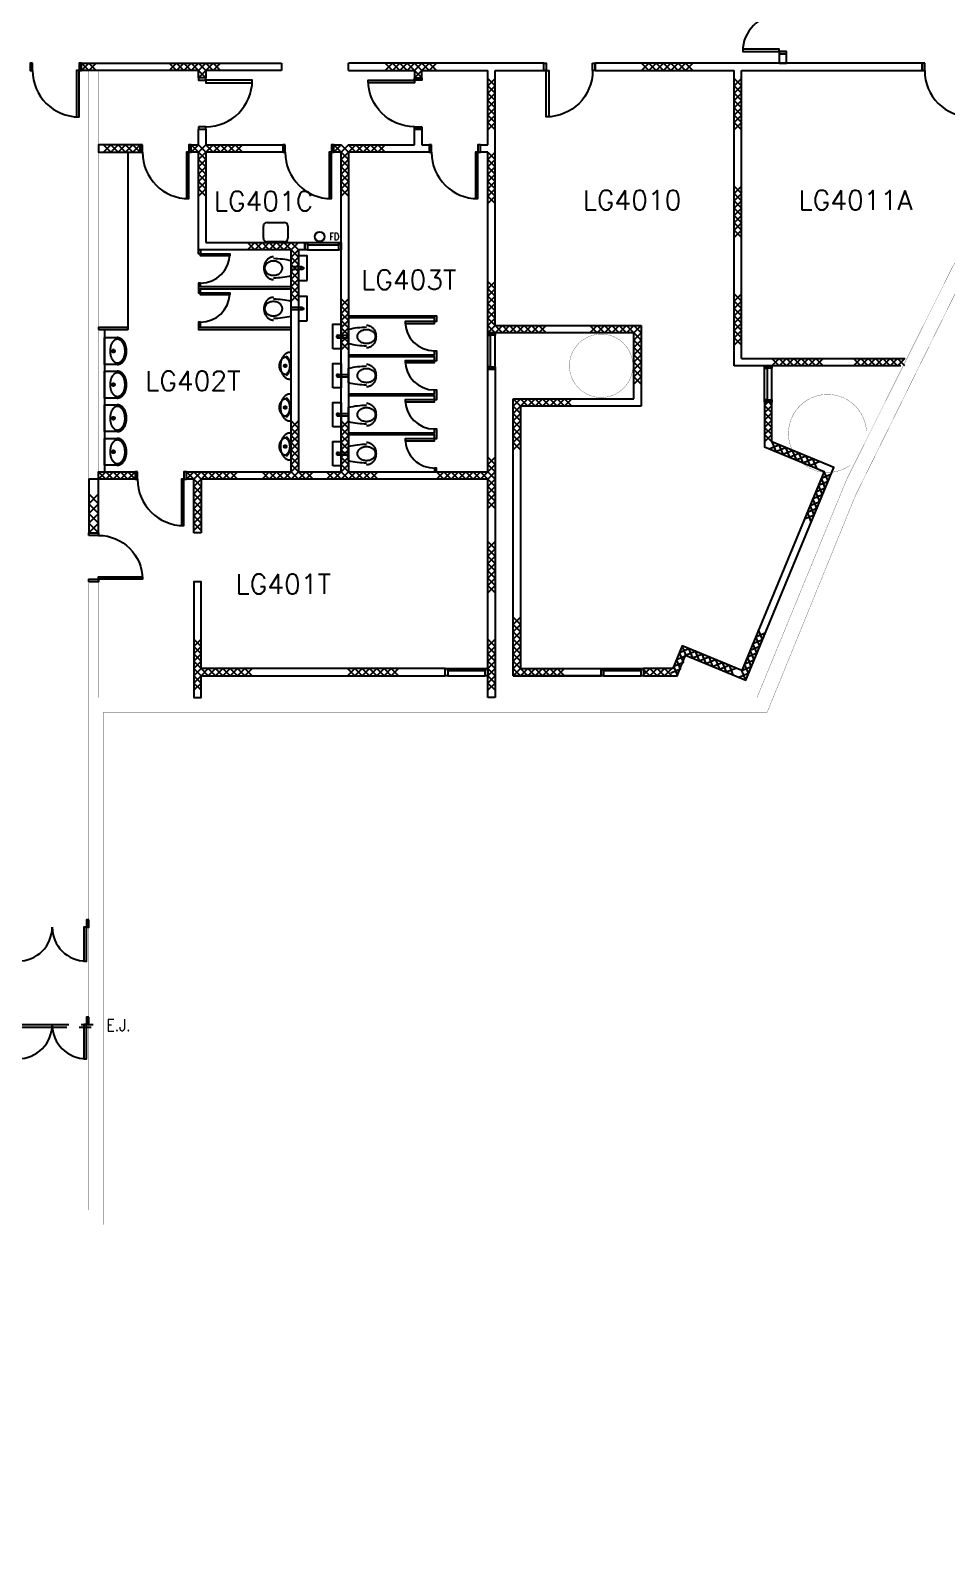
# Model space of a CAD drawing. Extents: x -163002 to 22103, y -98847 to 51643.
# Drawn here: x -77700 to -58917, y -82598 to -51624 of the extents above; entities that cross this region are included whole.
import ezdxf

# ---------------------------------------------------------------- set-up
doc = ezdxf.new("R2010")
doc.units = 0
doc.header["$LTSCALE"] = 1000
doc.header["$MEASUREMENT"] = 0
doc.linetypes.add('s1108a$0$CENTER', pattern=[2, 1.25, -0.25, 0.25, -0.25])
doc.linetypes.add('s1108a$0$HIDDEN', pattern=[0.375, 0.25, -0.125])
doc.layers.get('0').update_dxf_attribs({"linetype": 'CONTINUOUS'})
for name, color, linetype in [('s1108a$0$20', 1, 'CONTINUOUS'), ('s1108a$0$22', 7, 'CONTINUOUS'), ('s1108a$0$30', 7, 'CONTINUOUS'), ('s1108a$0$45', 7, 'CONTINUOUS'), ('s1108a$0$49', 7, 'CONTINUOUS'), ('s1108a$0$6', 7, 'CONTINUOUS'), ('s1108a$0$7', 7, 'CONTINUOUS'), ('s1108a$0$9', 7, 'CONTINUOUS'), ('s1108a$0$ROOM-NO', 4, 'CONTINUOUS')]:
    doc.layers.add(name, color=color, linetype=linetype)
doc.styles.add('s1108a$0$STANDARD', font='SIMPLEX')

# ---------------------------------------------------------------- blocks, each defined once
blk = doc.blocks.new('s1108a$0$D1050B')
at = {"layer": 's1108a$0$30', "color": 3, "linetype": 'Continuous'}
for points in [[(0.05, 0.15), (0.1, 0.15), (0.1, 1.1), (0.05, 1.1)], [(0, 0), (0.05, 0), (0.05, 0.15), (0, 0.15)], [(1, 0), (1.05, 0), (1.05, 0.15), (1, 0.15)]]:
    blk.add_lwpolyline(points, close=True, dxfattribs=at)
blk.add_arc((0.05, 0.15), 0.95, 0, 90, dxfattribs=at)
blk = doc.blocks.new('s1108a$0$D1050A')
at = {"layer": 's1108a$0$30', "color": 11, "linetype": 'Continuous'}
for points in [[(0.05, 0.15), (0.1, 0.15), (0.1, 1.1), (0.05, 1.1)], [(0, 0), (0.05, 0), (0.05, 0.15), (0, 0.15)], [(1, 0), (1.05, 0), (1.05, 0.15), (1, 0.15)]]:
    blk.add_lwpolyline(points, close=True, dxfattribs=at)
blk.add_arc((0.05, 0.15), 0.95, 0, 90, dxfattribs=at)
blk = doc.blocks.new('s1108a$0$D1500B')
at = {"layer": 's1108a$0$30', "color": 11, "linetype": 'Continuous'}
for points in [[(0.05, 0.15), (0.1, 0.15), (0.1, 0.85), (0.05, 0.85)], [(1.4, 0.15), (1.45, 0.15), (1.45, 0.85), (1.4, 0.85)], [(0, 0), (0.05, 0), (0.05, 0.15), (0, 0.15)], [(1.45, 0), (1.5, 0), (1.5, 0.15), (1.45, 0.15)]]:
    blk.add_lwpolyline(points, close=True, dxfattribs=at)
for centre, start, end in [((0.05, 0.15), 0, 90), ((1.450002, 0.15), 90, 180)]:
    blk.add_arc(centre, 0.700001, start, end, dxfattribs=at)
blk = doc.blocks.new('s1108a$0$URINAL')
at = {"layer": 's1108a$0$49', "color": 2, "linetype": 'Continuous'}
for p, q in [((0.1974, 0.126), (-0.1974, 0.126)), ((-0.04, 0), (0.04, 0)), ((0, 0.04), (0, -0.04))]:
    blk.add_line(p, q, dxfattribs=at)
for points in [[(-0.273721, 0.119107, 0.048119), (-0.274713, 0.091518, 0.047357), (-0.27049, 0.064232, 0.046233), (-0.260788, 0.03713, 0.041674), (-0.246508, 0.012101, 0.039825), (-0.226759, -0.012176, 0.034711), (-0.203615, -0.033287, 0.033156), (-0.175464, -0.052688, 0.029346), (-0.145101, -0.06845, 0.028353), (-0.110889, -0.081463, 0.026166), (-0.075456, -0.090689, 0.025698), (-0.037933, -0.096404, 0.024996), (-0.000022, -0.0983, 0.024996), (0.03789, -0.096409, 0.025697), (0.075414, -0.090698, 0.026165), (0.110849, -0.081476, 0.028351), (0.145064, -0.068466, 0.029343), (0.17543, -0.052708, 0.033153), (0.203585, -0.033311, 0.034708), (0.226734, -0.012202, 0.039821), (0.246488, 0.012072, 0.04167), (0.260774, 0.0371, 0.04623), (0.270482, 0.0642, 0.047355), (0.274711, 0.091486, 0.04812), (0.273725, 0.119075)], [(0.1908, 0.025, 0.083482), (0.188991, 0.03515, 0.065598), (0.184299, 0.044412, 0.056472), (0.175633, 0.054321, 0.037114), (0.165238, 0.0625, 0.032656), (0.15052, 0.071105, 0.023126), (0.134916, 0.078033, 0.021129), (0.115388, 0.084738, 0.016704), (0.0954, 0.089952, 0.015769), (0.072504, 0.094378, 0.013783), (0.049383, 0.097445, 0.013403), (0.024725, 0.09937, 0.012829), (0, 0.1, 0.012829), (-0.024725, 0.09937, 0.013403), (-0.049383, 0.097445, 0.013783), (-0.072504, 0.094378, 0.015769), (-0.0954, 0.089952, 0.016704), (-0.115388, 0.084738, 0.021129), (-0.134916, 0.078033, 0.023126), (-0.15052, 0.071105, 0.032656), (-0.165238, 0.0625, 0.037114), (-0.175633, 0.054321, 0.056472), (-0.184299, 0.044412, 0.065598), (-0.188991, 0.03515, 0.083482), (-0.1908, 0.025)], [(-0.175, 0.025, 0.041648), (-0.173192, 0.003581, 0.040768), (-0.167912, -0.01726, 0.04019), (-0.159083, -0.037481, 0.03806), (-0.14722, -0.056096, 0.037232), (-0.132074, -0.073398, 0.034861), (-0.114601, -0.088363, 0.034115), (-0.094417, -0.10129, 0.032266), (-0.072698, -0.111445, 0.03178), (-0.049179, -0.118951, 0.030802), (-0.024905, -0.123473, 0.030636), (0, -0.124997, 0.030636), (0.024905, -0.123473, 0.030802), (0.049179, -0.118951, 0.03178), (0.072698, -0.111445, 0.032266), (0.094417, -0.10129, 0.034115), (0.114601, -0.088363, 0.034861), (0.132074, -0.073398, 0.037232), (0.14722, -0.056096, 0.03806), (0.159083, -0.037481, 0.04019), (0.167912, -0.01726, 0.040768), (0.173192, 0.003581, 0.041648), (0.175, 0.025)], [(0.15, 0.025, 0.065631), (0.14863, 0.035003, 0.05706), (0.144889, 0.044412, 0.052063), (0.138229, 0.054122, 0.039107), (0.129904, 0.0625, 0.035428), (0.118478, 0.071004, 0.027056), (0.106066, 0.078033, 0.025066), (0.090809, 0.084699, 0.020572), (0.075, 0.089952, 0.01956), (0.057052, 0.094366, 0.017395), (0.038823, 0.097445, 0.016967), (0.019455, 0.099368, 0.016322), (0, 0.1, 0.016322), (-0.019455, 0.099368, 0.016967), (-0.038823, 0.097445, 0.017395), (-0.057052, 0.094366, 0.01956), (-0.075, 0.089952, 0.020572), (-0.090809, 0.084699, 0.025066), (-0.106066, 0.078033, 0.027056), (-0.118478, 0.071004, 0.035428), (-0.129904, 0.0625, 0.039107), (-0.138229, 0.054122, 0.052063), (-0.144889, 0.044412, 0.05706), (-0.14863, 0.035003, 0.065631), (-0.15, 0.025)]]:
    blk.add_lwpolyline(points, format="xyb", dxfattribs=at)
blk.add_circle((0, 0), 0.025, dxfattribs=at)
blk = doc.blocks.new('s1108a$0$WHB')
at = {"layer": 's1108a$0$49', "color": 2, "linetype": 'Continuous'}
for p, q in [((-0.319, -0.18), (-0.231, -0.18)), ((-0.275, -0.1358), (-0.275, -0.224))]:
    blk.add_line(p, q, dxfattribs=at)
blk.add_lwpolyline([(-0.5499, -0.257), (-0.5499, 0), (0, 0), (0, -0.257)], dxfattribs=at)
for points in [[(-0.5499, -0.257, -0.002263), (-0.549724, -0.267938, 0.036796), (-0.5488, -0.2788, 0.020421), (-0.546385, -0.289895, 0.014498), (-0.5432, -0.3008, 0.010932), (-0.539394, -0.312137, 0.038908), (-0.5345, -0.323, 0.008498), (-0.528085, -0.334012, 0.008482), (-0.5213, -0.3448, -0.000875), (-0.517665, -0.350522, 0.031206), (-0.5137, -0.356, 0.012082), (-0.508833, -0.361474, 0.003111), (-0.5038, -0.3668, 0.003418), (-0.498358, -0.372457, 0.006942), (-0.4928, -0.378, 0.02136), (-0.486346, -0.383668, 0.004577), (-0.4796, -0.389, 0.010329), (-0.472016, -0.394741, 0.020459), (-0.4641, -0.4, 0.011097), (-0.454214, -0.405612, 0.000222), (-0.4442, -0.411, 0.005265), (-0.433797, -0.416491, 0.003486), (-0.4233, -0.4218, 0.03693), (-0.407126, -0.428284, 0.017242), (-0.3903, -0.433, 0.00772), (-0.365676, -0.438744, 0.00623), (-0.3409, -0.4438, 0.007249), (-0.329931, -0.445752, 0.011082), (-0.3189, -0.4473, 0.017141), (-0.296937, -0.44907, 0.013335), (-0.2749, -0.4495, 0.011832), (-0.252918, -0.448864, 0.013868), (-0.231, -0.4471, 0.010346), (-0.219921, -0.445647, 0.007504), (-0.2089, -0.4438, 0.007334), (-0.183976, -0.438946, 0.014721), (-0.1593, -0.433, 0.021098), (-0.143742, -0.427981, 0.016671), (-0.1286, -0.4218, 0.002597), (-0.116958, -0.416588, 0.013831), (-0.1055, -0.411, 0.006107), (-0.095486, -0.405597, 0.013889), (-0.0857, -0.3998, 0.009703), (-0.077806, -0.394602, 0.01659), (-0.0702, -0.389, 0.007376), (-0.063502, -0.383568, 0.018682), (-0.0571, -0.3778, 0.004037), (-0.051612, -0.372338, 0.002917), (-0.0462, -0.3668, 0.003488), (-0.041091, -0.361454, 0.007308), (-0.0361, -0.356, 0.034111), (-0.032062, -0.350644, 0.001258), (-0.0284, -0.345, 0.012547), (-0.021568, -0.33404, 0.008451), (-0.0152, -0.3228, 0.032813), (-0.01028, -0.312022, 0.01499), (-0.0064, -0.3008, 0.017513), (-0.003328, -0.2899, 0.020828), (-0.0011, -0.2788, 0.031844), (-0.000225, -0.267931, -0.001864), (0, -0.257)], [(-0.2749, -0.1127, 0.004239), (-0.289204, -0.113251, 0.002651), (-0.3035, -0.114, 0.003533), (-0.31721, -0.114869, 0.006003), (-0.3309, -0.116, 0.015073), (-0.34193, -0.117427, 0.005128), (-0.3529, -0.1193, 0.012086), (-0.365606, -0.121897, 0.007915), (-0.3782, -0.125, 0.017555), (-0.394382, -0.129857, 0.016389), (-0.4102, -0.1358, 0.012678), (-0.421941, -0.140931, 0.028606), (-0.4332, -0.147, 0.005075), (-0.441524, -0.152288, 0.008504), (-0.4497, -0.1578, 0.002696), (-0.457488, -0.163282, 0.012777), (-0.4651, -0.169, 0.01603), (-0.471331, -0.174302, 0.016779), (-0.4772, -0.18, 0.006146), (-0.482301, -0.18541, 0.012077), (-0.4872, -0.191, 0.004888), (-0.491647, -0.196462, 0.003638), (-0.496, -0.202, 0.008947), (-0.499981, -0.207341, 0.006073), (-0.5038, -0.2128, 0.039408), (-0.506807, -0.218138, 0.017301), (-0.5092, -0.2238, 0.017623), (-0.513063, -0.234644, 0.033372), (-0.5158, -0.2458, 0.018563), (-0.516526, -0.251381, 0.012968), (-0.5169, -0.257, 0.012131), (-0.517005, -0.262402, 0.016663), (-0.5168, -0.2678, 0.029632), (-0.515325, -0.278934, 0.031912), (-0.5125, -0.2898, 0.01542), (-0.510432, -0.295474, 0.017108), (-0.508, -0.301, 0.002382), (-0.505364, -0.306433, 0.00952), (-0.5026, -0.3118, 0.009627), (-0.499383, -0.317448, 0.005168), (-0.496, -0.323, 0.013642), (-0.4923, -0.328605, 0.013648), (-0.4883, -0.334, 0.020386), (-0.483532, -0.339563, 0.012995), (-0.4784, -0.3448, 0.006177), (-0.472406, -0.350518, 0.012992), (-0.4662, -0.356, 0.001911), (-0.459656, -0.361407, -0.00085), (-0.4531, -0.3668, -0.002763), (-0.446549, -0.372299, 0.002623), (-0.44, -0.3778, 0.05247), (-0.430413, -0.38396, 0.00623), (-0.4201, -0.389, 0.021349), (-0.40648, -0.394932, 0.010161), (-0.3925, -0.4, 0.016064), (-0.372847, -0.406015, 0.009991), (-0.3529, -0.411, 0.017366), (-0.335986, -0.414265, 0.012989), (-0.3189, -0.4165, 0.01392), (-0.296931, -0.418207, 0.013692), (-0.2749, -0.4187, 0.012459), (-0.252921, -0.41804, 0.012166), (-0.231, -0.4163, 0.011998), (-0.213873, -0.414128, 0.016069), (-0.1969, -0.411, 0.011274), (-0.176834, -0.406224, 0.025447), (-0.1572, -0.4, 0.011112), (-0.144438, -0.394863, 0.017831), (-0.132, -0.389, 0.002905), (-0.121887, -0.383776, 0.025327), (-0.1121, -0.378, 0.00801), (-0.10424, -0.372551, 0.011565), (-0.0966, -0.3668, 0.003173), (-0.089937, -0.361475, 0.008314), (-0.0834, -0.356, 0.007853), (-0.077264, -0.350493, 0.007586), (-0.0713, -0.3448, 0.011579), (-0.066181, -0.339552, 0.019406), (-0.0614, -0.334, 0.014434), (-0.057382, -0.328617, 0.016024), (-0.0537, -0.323, 0.005126), (-0.050381, -0.31744, 0.007114), (-0.0472, -0.3118, 0.007738), (-0.044393, -0.306429, 0.002848), (-0.0417, -0.301, 0.021656), (-0.039297, -0.295482, 0.014757), (-0.0373, -0.2898, 0.027907), (-0.034472, -0.279028, 0.034296), (-0.033, -0.268, 0.016613), (-0.032856, -0.262501, 0.009533), (-0.033, -0.257, 0.010392), (-0.033345, -0.251385, 0.017332), (-0.034, -0.2458, 0.037977), (-0.036661, -0.234723, 0.020366), (-0.0406, -0.224, 0.016669), (-0.043134, -0.21826, 0.03136), (-0.0462, -0.2128, 0.006089), (-0.049858, -0.207335, 0.01105), (-0.0537, -0.202, 0.005719), (-0.05808, -0.196344, 0.006781), (-0.0626, -0.1908, 0.012108), (-0.067454, -0.185313, 0.005553), (-0.0725, -0.18, 0.016017), (-0.078354, -0.174343, 0.010389), (-0.0845, -0.169, 0.020034), (-0.092125, -0.163162, 0.010765), (-0.1001, -0.1578, 0.013175), (-0.109299, -0.15223, 0.005172), (-0.1187, -0.147, 0.012528), (-0.130085, -0.141168, 0.007684), (-0.1417, -0.1358, 0.017552), (-0.156402, -0.129848, 0.019466), (-0.1715, -0.125, 0.012068), (-0.184124, -0.121804, 0.015156), (-0.1969, -0.1193, 0.00473), (-0.20783, -0.117603, 0.008692), (-0.2188, -0.1162, 0.005092), (-0.232536, -0.114838, 0.0067), (-0.2463, -0.1138, 0.005974), (-0.260594, -0.113101, 0.004448), (-0.2749, -0.1127)]]:
    blk.add_lwpolyline(points, format="xyb", dxfattribs=at)
blk.add_circle((-0.274896, -0.179899), 0.0275, dxfattribs=at)
blk = doc.blocks.new('s1108a$0$FD')
at = {"layer": 's1108a$0$45', "linetype": 'Continuous'}
blk.add_circle((0, 0), 0.1, dxfattribs=at)
at = {"layer": 's1108a$0$45', "linetype": 'Continuous', "style": 's1108a$0$STANDARD', "width": 0.8}
blk.add_text('FD', height=0.15, dxfattribs=at).set_placement((0.2, -0.075))
blk = doc.blocks.new('s1108a$0$INSINK')
at = {"layer": 's1108a$0$49', "color": 2, "linetype": 'Continuous'}
for p, q in [((0, 0.075), (0, 0.325)), ((0.075, 0.4), (0.425, 0.4)), ((0.5, 0.325), (0.5, 0.075)), ((0.425, 0), (0.075, 0))]:
    blk.add_line(p, q, dxfattribs=at)
for centre, start, end in [((0.075, 0.325001), 90, 180), ((0.425001, 0.325001), 0, 90), ((0.075, 0.075), 180, 270), ((0.425001, 0.075), 270, 0)]:
    blk.add_arc(centre, 0.075, start, end, dxfattribs=at)
blk = doc.blocks.new('s1108a$0$D1000A')
at = {"layer": 's1108a$0$30', "linetype": 'Continuous'}
for points in [[(0.05, 0.2), (0.1, 0.2), (0.1, 1.1), (0.05, 1.1)], [(0, 0), (0.05, 0), (0.05, 0.2), (0, 0.2)], [(0.95, 0), (1, 0), (1, 0.2), (0.95, 0.2)]]:
    blk.add_lwpolyline(points, close=True, dxfattribs=at)
blk.add_arc((0.05, 0.2), 0.9, 0, 90, dxfattribs=at)
blk = doc.blocks.new('s1108a$0$H600')
at = {"layer": 's1108a$0$22', "color": 1, "linetype": 'Continuous'}
for points in [[(0, 0), (0.15, 0.15), (0.3, 0), (0.45, 0.15), (0.6, 0)], [(0, 0.15), (0.15, 0), (0.3, 0.15), (0.45, 0), (0.6, 0.15)]]:
    blk.add_lwpolyline(points, dxfattribs=at)
blk = doc.blocks.new('s1108a$0$H300')
at = {"layer": 's1108a$0$22', "color": 1, "linetype": 'Continuous'}
for points in [[(0, 0), (0.15, 0.15), (0.3, 0)], [(0, 0.15), (0.15, 0), (0.3, 0.15)]]:
    blk.add_lwpolyline(points, dxfattribs=at)
blk = doc.blocks.new('s1108a$0$WC')
at = {"layer": 's1108a$0$49', "color": 14, "linetype": 'Continuous'}
blk.add_line((-0.15, 0), (0.15, 0), dxfattribs=at)
at = {"layer": 's1108a$0$49', "color": 14, "linetype": 's1108a$0$HIDDEN'}
for p, q in [((-0.0249, -0.2251), (-0.0249, 0)), ((0.0251, -0.2251), (0.0251, 0))]:
    blk.add_line(p, q, dxfattribs=at)
at = {"layer": 's1108a$0$49', "color": 14, "linetype": 'Continuous'}
blk.add_lwpolyline([(0.2332, 0.364901, 0.038902), (0.231178, 0.390581, 0.038109), (0.225258, 0.415655, 0.037587), (0.215343, 0.440149, 0.035627), (0.201971, 0.462951, 0.034853), (0.184819, 0.4845, 0.032579), (0.164927, 0.503564, 0.031843), (0.141753, 0.520632, 0.029932), (0.11665, 0.534728, 0.029397), (0.089106, 0.546139, 0.028181), (0.060431, 0.554319, 0.027906), (0.030451, 0.559328, 0.027494), (0.0001, 0.561001, 0.027494), (-0.030251, 0.559328, 0.027906), (-0.060231, 0.554319, 0.028181), (-0.088906, 0.546139, 0.029397), (-0.11645, 0.534728, 0.029932), (-0.141553, 0.520632, 0.031843), (-0.164727, 0.503564, 0.032579), (-0.184619, 0.4845, 0.034853), (-0.201771, 0.462951, 0.035627), (-0.215143, 0.440149, 0.037587), (-0.225058, 0.415655, 0.038109), (-0.230978, 0.390581, 0.038902), (-0.233, 0.364901)], format="xyb", dxfattribs=at)
blk.add_lwpolyline([(0.0001, 0.548001, 0.054705), (-0.025462, 0.545135, 0.052082), (-0.049869, 0.536959, 0.050414), (-0.073337, 0.523161, 0.045092), (-0.093811, 0.505164, 0.043264), (-0.112103, 0.482153, 0.038783), (-0.126427, 0.456451, 0.037617), (-0.137274, 0.427211, 0.0353), (-0.143781, 0.396696, 0.034916), (-0.145996, 0.364901, 0.034916), (-0.143781, 0.333106, 0.0353), (-0.137274, 0.30259, 0.037617), (-0.126427, 0.27335, 0.038783), (-0.112103, 0.247649, 0.043264), (-0.093811, 0.224638, 0.045092), (-0.073337, 0.206641, 0.050414), (-0.049869, 0.192843, 0.052082), (-0.025462, 0.184667, 0.054705), (0.0001, 0.1818, 0.054705), (0.025662, 0.184667, 0.052082), (0.050069, 0.192843, 0.050414), (0.073537, 0.206641, 0.045092), (0.094011, 0.224638, 0.043264), (0.112303, 0.247649, 0.038783), (0.126627, 0.27335, 0.037617), (0.137474, 0.30259, 0.0353), (0.143981, 0.333106, 0.034916), (0.146196, 0.364901, 0.034916), (0.143981, 0.396696, 0.0353), (0.137474, 0.427211, 0.037617), (0.126627, 0.456451, 0.038783), (0.112303, 0.482153, 0.043264), (0.094011, 0.505164, 0.045092), (0.073537, 0.523161, 0.050414), (0.050069, 0.536959, 0.052082), (0.025662, 0.545135, 0.054705), (0.0001, 0.548001)], format="xyb", close=True, dxfattribs=at)
blk.add_lwpolyline([(-0.2499, -0.3251), (0.2501, -0.3251), (0.2501, -0.1501), (-0.2499, -0.1501)], close=True, dxfattribs=at)
at = {"layer": 's1108a$0$49', "color": 14, "linetype": 's1108a$0$HIDDEN'}
blk.add_circle((0.0001, -0.2251), 0.025, dxfattribs=at)
at = {"layer": 's1108a$0$49', "color": 14, "linetype": 'Continuous'}
for centre, start, end in [((1.535286, 0.397752), 181.087625, 193.279619), ((-1.535086, 0.397752), 346.720381, 358.912375)]:
    blk.add_arc(centre, 1.731561, start, end, dxfattribs=at)
blk = doc.blocks.new('s1108a$0$H900')
at = {"layer": 's1108a$0$22', "color": 14, "linetype": 'Continuous'}
for points in [[(0, 0), (0.15, 0.15), (0.3, 0), (0.45, 0.15), (0.6, 0), (0.75, 0.15), (0.9, 0)], [(0, 0.15), (0.15, 0), (0.3, 0.15), (0.45, 0), (0.6, 0.15), (0.75, 0), (0.9, 0.15)]]:
    blk.add_lwpolyline(points, dxfattribs=at)
blk = doc.blocks.new('s1108a$0$D1600B')
at = {"layer": 's1108a$0$30', "color": 14, "linetype": 'Continuous'}
for points in [[(0.05, 0.15), (0.1, 0.15), (0.1, 0.9), (0.05, 0.9)], [(1.5, 0.15), (1.55, 0.15), (1.55, 0.9), (1.5, 0.9)], [(0, 0), (0.05, 0), (0.05, 0.15), (0, 0.15)], [(1.55, 0), (1.6, 0), (1.6, 0.15), (1.55, 0.15)]]:
    blk.add_lwpolyline(points, close=True, dxfattribs=at)
for centre, start, end in [((0.05, 0.150001), 0, 90), ((1.55001, 0.150001), 90, 180)]:
    blk.add_arc(centre, 0.750005, start, end, dxfattribs=at)
blk = doc.blocks.new('s1108a')
at = {"layer": 's1108a$0$20', "linetype": 'Continuous'}
for p, q in [((-76650, -52300), (-72550, -52300)), ((-76650, -52450), (-76650, -52300)), ((-72550, -52300), (-72550, -52450)), ((-74250, -52450), (-76650, -52450)), ((-74250, -52600), (-74250, -52450)), ((-74100, -52600), (-74250, -52600)), ((-72550, -52450), (-74100, -52450)), ((-74100, -52450), (-74100, -52600))]:
    blk.add_line(p, q, dxfattribs=at)
at = {"layer": 's1108a$0$20', "color": 14, "linetype": 'Continuous'}
for p, q in [((-67175, -52300), (-71175, -52300)), ((-59420, -52300), (-66125, -52300)), ((-71175, -52450), (-69825, -52450)), ((-69825, -52450), (-69825, -52600)), ((-69825, -52600), (-69675, -52600)), ((-69675, -52600), (-69675, -52450)), ((-68175, -52450), (-67125, -52450)), ((-66125, -52450), (-63275, -52450)), ((-63125, -52450), (-59420, -52450)), ((-74250, -53975), (-74250, -53650)), ((-74250, -53650), (-74100, -53650)), ((-74100, -53650), (-74100, -53975)), ((-69825, -53975), (-69825, -53650)), ((-69825, -53650), (-69675, -53650)), ((-69675, -53650), (-69675, -53975)), ((-74400, -54125), (-74400, -53975)), ((-74400, -53975), (-74250, -53975)), ((-74250, -54125), (-74400, -54125)), ((-74250, -56125), (-74250, -54125)), ((-74100, -53975), (-72525, -53975)), ((-72525, -54125), (-74100, -54125)), ((-74100, -54125), (-74100, -55975)), ((-72525, -53975), (-72525, -54125)), ((-71475, -54125), (-71475, -53975)), ((-71475, -53975), (-71325, -53975)), ((-71325, -54125), (-71475, -54125)), ((-71325, -60675), (-71325, -54125)), ((-71175, -53975), (-69825, -53975)), ((-69525, -54125), (-71175, -54125)), ((-71175, -54125), (-71175, -60675)), ((-69675, -53975), (-69525, -53975)), ((-69525, -53975), (-69525, -54125)), ((-68475, -54125), (-68475, -53975)), ((-68475, -53975), (-68325, -53975)), ((-68325, -54125), (-68475, -54125)), ((-68325, -57825), (-68325, -54125)), ((-74100, -55975), (-72069, -55975)), ((-72069, -55975), (-72069, -56125)), ((-74210, -56125), (-74250, -56125)), ((-72350, -56125), (-74250, -56125)), ((-72350, -60675), (-72350, -56125)), ((-72069, -56125), (-72200, -56125)), ((-72200, -56125), (-72200, -60675)), ((-65331, -57825), (-68325, -57825)), ((-68175, -57675), (-65181, -57675)), ((-65331, -59175), (-65331, -57825)), ((-65181, -57675), (-65181, -59325)), ((-62650, -58500), (-63275, -58500)), ((-63125, -58350), (-59776, -58350)), ((-62500, -58500), (-62650, -58500)), ((-62500, -58500), (-62500, -58500)), ((-59858, -58500), (-62500, -58500)), ((-68325, -60675), (-68325, -58569)), ((-68325, -58569), (-68175, -58569)), ((-68175, -58569), (-68175, -65300)), ((-67800, -64850), (-67800, -59175)), ((-67800, -59175), (-65331, -59175)), ((-65181, -59325), (-67650, -59325)), ((-67650, -59325), (-67650, -64700)), ((-74500, -60825), (-74500, -60675)), ((-74500, -60675), (-72350, -60675)), ((-72200, -60675), (-71325, -60675)), ((-71175, -60675), (-68325, -60675)), ((-74350, -60825), (-74500, -60825)), ((-74350, -61925), (-74350, -60825)), ((-68325, -60825), (-74200, -60825)), ((-74200, -60825), (-74200, -61925)), ((-68325, -65300), (-68325, -60825)), ((-74200, -61925), (-74350, -61925)), ((-67650, -64700), (-66000, -64700)), ((-66000, -64700), (-66000, -64850)), ((-67800, -64850), (-66000, -64850)), ((-66000, -64850), (-67800, -64850)), ((-68175, -65300), (-68325, -65300))]:
    blk.add_line(p, q, dxfattribs=at)
at = {"layer": 's1108a$0$20'}
for p, q in [((-71175, -52450), (-71175, -52300)), ((-67175, -52450), (-67175, -52300)), ((-66125, -52450), (-66125, -52300)), ((-59420, -52450), (-59420, -52300)), ((-69675, -52450), (-68325, -52450)), ((-68325, -53975), (-68325, -52450)), ((-68175, -57675), (-68175, -52450)), ((-63275, -58500), (-63275, -52450)), ((-63125, -58350), (-63125, -52450))]:
    blk.add_line(p, q, dxfattribs=at)
blk.add_lwpolyline([(-62350, -52110), (-62350, -52300), (-62200, -52300), (-62200, -52110)], close=True, dxfattribs=at)
at = {"layer": 's1108a$0$20', "color": 14, "linetype": 'Continuous', "const_width": 5}
for points in [[(-76500, -52450), (-76300, -52450), (-76300, -60825), (-76500, -60825)], [(-76500, -65300), (-76300, -65300), (-76300, -62925), (-76500, -62925)]]:
    blk.add_lwpolyline(points, close=True, dxfattribs=at)
at = {"layer": 's1108a$0$20', "linetype": 'Continuous'}
blk.add_lwpolyline([(-75450, -53975), (-76300, -53975), (-76300, -54125), (-75450, -54125)], close=True, dxfattribs=at)
at = {"layer": 's1108a$0$20', "color": 14, "linetype": 'Continuous'}
for points in [[(-62500, -59244), (-62650, -59244), (-62650, -60161), (-61429, -60667), (-63119, -64744), (-64339, -64238), (-64530, -64700), (-65130, -64700), (-65130, -64850), (-64443, -64850), (-64269, -64429), (-63037, -64940), (-61233, -60586), (-62500, -60061)], [(-75550, -60825), (-76300, -60825), (-76300, -60675), (-75550, -60675)], [(-76300, -60825), (-76500, -60825), (-76500, -61925), (-76300, -61925)]]:
    blk.add_lwpolyline(points, close=True, dxfattribs=at)
blk.add_lwpolyline([(-69195, -64700), (-74200, -64700), (-74200, -62925), (-74350, -62925), (-74350, -65300), (-74200, -65300), (-74200, -64850), (-69195, -64850), (-69195, -64700)], dxfattribs=at)
at = {"layer": 's1108a$0$22', "color": 14, "linetype": 'Continuous'}
for p, q in [((-74250, -52450), (-74100, -52600)), ((-74250, -52600), (-74100, -52450)), ((-69825, -52450), (-69675, -52600)), ((-69825, -52600), (-69675, -52450))]:
    blk.add_line(p, q, dxfattribs=at)
for points in [[(-74850, -52450), (-74700, -52300), (-74550, -52450), (-74400, -52300), (-74250, -52450), (-74100, -52300), (-73950, -52450), (-73800, -52300)], [(-74850, -52300), (-74700, -52450), (-74550, -52300), (-74400, -52450), (-74250, -52300), (-74100, -52450), (-73950, -52300), (-73800, -52450)], [(-70425, -52450), (-70275, -52300), (-70125, -52450), (-69975, -52300), (-69825, -52450), (-69675, -52300), (-69525, -52450), (-69375, -52300)], [(-70425, -52300), (-70275, -52450), (-70125, -52300), (-69975, -52450), (-69825, -52300), (-69675, -52450), (-69525, -52300), (-69375, -52450)], [(-65174, -52450), (-65024, -52300), (-64874, -52450), (-64724, -52300), (-64574, -52450), (-64424, -52300), (-64274, -52450), (-64124, -52300)], [(-65174, -52300), (-65024, -52450), (-64874, -52300), (-64724, -52450), (-64574, -52300), (-64424, -52450), (-64274, -52300), (-64124, -52450)], [(-75450, -54125), (-75600, -53975), (-75750, -54125), (-75900, -53975), (-76050, -54125), (-76200, -53975)], [(-75450, -53975), (-75600, -54125), (-75750, -53975), (-75900, -54125), (-76050, -53975), (-76200, -54125)], [(-74400, -54125), (-74250, -53975), (-74100, -54125), (-73950, -53975), (-73800, -54125), (-73650, -53975), (-73500, -54125), (-73350, -53975)], [(-74400, -53975), (-74250, -54125), (-74100, -53975), (-73950, -54125), (-73800, -53975), (-73650, -54125), (-73500, -53975), (-73350, -54125)], [(-74250, -53975), (-74100, -54125), (-74250, -54275), (-74100, -54425), (-74250, -54575), (-74100, -54725), (-74250, -54875), (-74100, -55025)], [(-74100, -53975), (-74250, -54125), (-74100, -54275), (-74250, -54425), (-74100, -54575), (-74250, -54725), (-74100, -54875), (-74250, -55025)], [(-71475, -54125), (-71325, -53975), (-71175, -54125), (-71025, -53975), (-70875, -54125), (-70725, -53975), (-70575, -54125), (-70425, -53975)], [(-71475, -53975), (-71325, -54125), (-71175, -53975), (-71025, -54125), (-70875, -53975), (-70725, -54125), (-70575, -53975), (-70425, -54125)], [(-68325, -54125), (-68175, -54275), (-68325, -54425), (-68175, -54575), (-68325, -54725), (-68175, -54875), (-68325, -55025), (-68175, -55175)], [(-68175, -54125), (-68325, -54275), (-68175, -54425), (-68325, -54575), (-68175, -54725), (-68325, -54875), (-68175, -55025), (-68325, -55175)], [(-73250, -56125), (-73100, -55975), (-72950, -56125), (-72800, -55975), (-72650, -56125), (-72500, -55975), (-72350, -56125), (-72200, -55975)], [(-73250, -55975), (-73100, -56125), (-72950, -55975), (-72800, -56125), (-72650, -55975), (-72500, -56125), (-72350, -55975), (-72200, -56125)], [(-72350, -56125), (-72200, -56275), (-72350, -56425), (-72200, -56575), (-72350, -56725), (-72200, -56875), (-72350, -57025), (-72200, -57175)], [(-72200, -56125), (-72350, -56275), (-72200, -56425), (-72350, -56575), (-72200, -56725), (-72350, -56875), (-72200, -57025), (-72350, -57175)], [(-68175, -57825), (-68325, -57675), (-68175, -57525), (-68325, -57375), (-68175, -57225), (-68325, -57075), (-68175, -56925), (-68325, -56775)], [(-68325, -57825), (-68175, -57675), (-68325, -57525), (-68175, -57375), (-68325, -57225), (-68175, -57075), (-68325, -56925), (-68175, -56775)], [(-71325, -57125), (-71175, -57275), (-71325, -57425), (-71175, -57575), (-71325, -57725), (-71175, -57875), (-71325, -58025), (-71175, -58175)], [(-71175, -57125), (-71325, -57275), (-71175, -57425), (-71325, -57575), (-71175, -57725), (-71325, -57875), (-71175, -58025), (-71325, -58175)], [(-68175, -57825), (-68025, -57675), (-67875, -57825), (-67725, -57675), (-67575, -57825), (-67425, -57675), (-67275, -57825), (-67125, -57675)], [(-68175, -57675), (-68025, -57825), (-67875, -57675), (-67725, -57825), (-67575, -57675), (-67425, -57825), (-67275, -57675), (-67125, -57825)], [(-65181, -57675), (-65331, -57825), (-65481, -57675), (-65631, -57825), (-65781, -57675), (-65931, -57825), (-66081, -57675), (-66231, -57825)], [(-65181, -57825), (-65331, -57675), (-65481, -57825), (-65631, -57675), (-65781, -57825), (-65931, -57675), (-66081, -57825), (-66231, -57675)], [(-65331, -57825), (-65181, -57975), (-65331, -58125), (-65181, -58275), (-65331, -58425), (-65181, -58575), (-65331, -58725), (-65181, -58875)], [(-65181, -57825), (-65331, -57975), (-65181, -58125), (-65331, -58275), (-65181, -58425), (-65331, -58575), (-65181, -58725), (-65331, -58875)], [(-62500, -58500), (-62350, -58350), (-62200, -58500), (-62050, -58350), (-61900, -58500), (-61750, -58350), (-61600, -58500), (-61450, -58350)], [(-62500, -58350), (-62350, -58500), (-62200, -58350), (-62050, -58500), (-61900, -58350), (-61750, -58500), (-61600, -58350), (-61450, -58500)], [(-59776, -58350), (-59926, -58500), (-60076, -58350), (-60226, -58500), (-60376, -58350), (-60526, -58500), (-60676, -58350), (-60826, -58500)], [(-59776, -58500), (-59926, -58350), (-60076, -58500), (-60226, -58350), (-60376, -58500), (-60526, -58350), (-60676, -58500), (-60826, -58350)], [(-67800, -59175), (-67650, -59325), (-67800, -59475), (-67650, -59625), (-67800, -59775), (-67650, -59925), (-67800, -60075), (-67650, -60225)], [(-67650, -59175), (-67800, -59325), (-67650, -59475), (-67800, -59625), (-67650, -59775), (-67800, -59925), (-67650, -60075), (-67800, -60225)], [(-67650, -59325), (-67500, -59175), (-67350, -59325), (-67200, -59175), (-67050, -59325), (-66900, -59175), (-66750, -59325), (-66600, -59175)], [(-67650, -59175), (-67500, -59325), (-67350, -59175), (-67200, -59325), (-67050, -59175), (-66900, -59325), (-66750, -59175), (-66600, -59325)], [(-62650, -60061), (-62500, -59911), (-62650, -59761), (-62500, -59611), (-62650, -59461), (-62500, -59311), (-62558, -59252)], [(-62500, -60061), (-62650, -59911), (-62500, -59761), (-62650, -59611), (-62500, -59461), (-62650, -59311), (-62593, -59254)], [(-72200, -60675), (-72350, -60525), (-72200, -60375), (-72350, -60225), (-72200, -60075), (-72350, -59925), (-72200, -59775), (-72350, -59625)], [(-72350, -60675), (-72200, -60525), (-72350, -60375), (-72200, -60225), (-72350, -60075), (-72200, -59925), (-72350, -59775), (-72200, -59625)], [(-71175, -60675), (-71325, -60525), (-71175, -60375), (-71325, -60225), (-71175, -60075), (-71325, -59925), (-71175, -59775), (-71325, -59625)], [(-71325, -60675), (-71175, -60525), (-71325, -60375), (-71175, -60225), (-71325, -60075), (-71175, -59925), (-71325, -59775), (-71175, -59625)], [(-62500, -60061), (-62419, -60257), (-62223, -60176), (-62142, -60372), (-61946, -60290), (-61864, -60486), (-61668, -60405), (-61587, -60601)], [(-68325, -60375), (-68175, -60525), (-68325, -60675), (-68175, -60825), (-68325, -60975), (-68175, -61125), (-68325, -61275), (-68175, -61425)], [(-68175, -60375), (-68325, -60525), (-68175, -60675), (-68325, -60825), (-68175, -60975), (-68325, -61125), (-68175, -61275), (-68325, -61425)], [(-62557, -60199), (-62361, -60118), (-62280, -60314), (-62084, -60233), (-62003, -60429), (-61807, -60348), (-61726, -60544), (-61530, -60463)], [(-75550, -60825), (-75700, -60675), (-75850, -60825), (-76000, -60675), (-76150, -60825), (-76300, -60675)], [(-75550, -60675), (-75700, -60825), (-75850, -60675), (-76000, -60825), (-76150, -60675), (-76300, -60825)], [(-74500, -60825), (-74350, -60675), (-74200, -60825), (-74050, -60675), (-73900, -60825), (-73750, -60675), (-73600, -60825), (-73450, -60675)], [(-74500, -60675), (-74350, -60825), (-74200, -60675), (-74050, -60825), (-73900, -60675), (-73750, -60825), (-73600, -60675), (-73450, -60825)], [(-71900, -60675), (-72050, -60825), (-72200, -60675), (-72350, -60825), (-72500, -60675), (-72650, -60825), (-72800, -60675), (-72950, -60825)], [(-71900, -60825), (-72050, -60675), (-72200, -60825), (-72350, -60675), (-72500, -60825), (-72650, -60675), (-72800, -60825), (-72950, -60675)], [(-70575, -60675), (-70725, -60825), (-70875, -60675), (-71025, -60825), (-71175, -60675), (-71325, -60825), (-71475, -60675), (-71625, -60825)], [(-70575, -60825), (-70725, -60675), (-70875, -60825), (-71025, -60675), (-71175, -60825), (-71325, -60675), (-71475, -60825), (-71625, -60675)], [(-68325, -60675), (-68475, -60825), (-68625, -60675), (-68775, -60825), (-68925, -60675), (-69075, -60825), (-69225, -60675), (-69375, -60825)], [(-68325, -60825), (-68475, -60675), (-68625, -60825), (-68775, -60675), (-68925, -60825), (-69075, -60675), (-69225, -60825), (-69375, -60675)], [(-61693, -61694), (-61774, -61498), (-61578, -61417), (-61659, -61221), (-61463, -61140), (-61544, -60944), (-61348, -60863), (-61429, -60667)], [(-74350, -60825), (-74200, -60975), (-74350, -61125), (-74200, -61275), (-74350, -61425), (-74200, -61575), (-74350, -61725), (-74200, -61875)], [(-74200, -60825), (-74350, -60975), (-74200, -61125), (-74350, -61275), (-74200, -61425), (-74350, -61575), (-74200, -61725), (-74350, -61875)], [(-61831, -61637), (-61635, -61556), (-61716, -61360), (-61520, -61278), (-61602, -61082), (-61406, -61001), (-61487, -60805), (-61291, -60724)], [(-68175, -63150), (-68325, -63000), (-68175, -62850), (-68325, -62700), (-68175, -62550), (-68325, -62400), (-68175, -62250), (-68325, -62100)], [(-68325, -63150), (-68175, -63000), (-68325, -62850), (-68175, -62700), (-68325, -62550), (-68175, -62400), (-68325, -62250), (-68175, -62100)], [(-67650, -64700), (-67800, -64550), (-67650, -64400), (-67800, -64250), (-67650, -64100), (-67800, -63950), (-67650, -63800), (-67800, -63650)], [(-67800, -64700), (-67650, -64550), (-67800, -64400), (-67650, -64250), (-67800, -64100), (-67650, -63950), (-67800, -63800), (-67650, -63650)], [(-74200, -65150), (-74350, -65000), (-74200, -64850), (-74350, -64700), (-74200, -64550), (-74350, -64400), (-74200, -64250), (-74350, -64100)], [(-74350, -65150), (-74200, -65000), (-74350, -64850), (-74200, -64700), (-74350, -64550), (-74200, -64400), (-74350, -64250), (-74200, -64100)], [(-68175, -65150), (-68325, -65000), (-68175, -64850), (-68325, -64700), (-68175, -64550), (-68325, -64400), (-68175, -64250), (-68325, -64100)], [(-68325, -65150), (-68175, -65000), (-68325, -64850), (-68175, -64700), (-68325, -64550), (-68175, -64400), (-68325, -64250), (-68175, -64100)], [(-63176, -64882), (-62980, -64801), (-63061, -64605), (-62865, -64524), (-62946, -64328), (-62750, -64247), (-62832, -64051), (-62636, -63970)], [(-63037, -64940), (-63119, -64744), (-62923, -64662), (-63004, -64467), (-62808, -64385), (-62889, -64189), (-62693, -64108), (-62774, -63912)], [(-64569, -64792), (-64373, -64711), (-64454, -64515), (-64258, -64434), (-64339, -64238)], [(-64430, -64850), (-64511, -64654), (-64315, -64573), (-64396, -64377), (-64200, -64296)], [(-64269, -64429), (-64073, -64348), (-63992, -64544), (-63796, -64463), (-63715, -64659), (-63519, -64578), (-63438, -64774), (-63242, -64693)], [(-64212, -64291), (-64130, -64487), (-63934, -64406), (-63853, -64602), (-63657, -64520), (-63576, -64716), (-63380, -64635), (-63299, -64831)], [(-74200, -64850), (-74050, -64700), (-73900, -64850), (-73750, -64700), (-73600, -64850), (-73450, -64700), (-73300, -64850), (-73150, -64700)], [(-74200, -64700), (-74050, -64850), (-73900, -64700), (-73750, -64850), (-73600, -64700), (-73450, -64850), (-73300, -64700), (-73150, -64850)], [(-71200, -64850), (-71050, -64700), (-70900, -64850), (-70750, -64700), (-70600, -64850), (-70450, -64700), (-70300, -64850), (-70150, -64700)], [(-71200, -64700), (-71050, -64850), (-70900, -64700), (-70750, -64850), (-70600, -64700), (-70450, -64850), (-70300, -64700), (-70150, -64850)], [(-67800, -64850), (-67650, -64700), (-67500, -64850), (-67350, -64700), (-67200, -64850), (-67050, -64700), (-66900, -64850), (-66750, -64700)], [(-67800, -64700), (-67650, -64850), (-67500, -64700), (-67350, -64850), (-67200, -64700), (-67050, -64850), (-66900, -64700), (-66750, -64850)], [(-64554, -64700), (-64704, -64850), (-64854, -64700), (-65004, -64850), (-65130, -64724)], [(-64554, -64850), (-64704, -64700), (-64854, -64850), (-65004, -64700), (-65127, -64823)]]:
    blk.add_lwpolyline(points, dxfattribs=at)
at = {"layer": 's1108a$0$22', "color": 7, "linetype": 'Continuous'}
for points in [[(-68175, -52616), (-68325, -52766), (-68175, -52916), (-68325, -53066), (-68175, -53216), (-68325, -53366), (-68175, -53516), (-68325, -53666)], [(-68325, -52616), (-68175, -52766), (-68325, -52916), (-68175, -53066), (-68325, -53216), (-68175, -53366), (-68325, -53516), (-68175, -53666)], [(-63275, -52616), (-63125, -52766), (-63275, -52916), (-63125, -53066), (-63275, -53216), (-63125, -53366), (-63275, -53516), (-63125, -53666)], [(-63125, -52616), (-63275, -52766), (-63125, -52916), (-63275, -53066), (-63125, -53216), (-63275, -53366), (-63125, -53516), (-63275, -53666)], [(-63125, -54821), (-63275, -54971), (-63125, -55121), (-63275, -55271), (-63125, -55421), (-63275, -55571), (-63125, -55721), (-63275, -55871)], [(-63275, -54821), (-63125, -54971), (-63275, -55121), (-63125, -55271), (-63275, -55421), (-63125, -55571), (-63275, -55721), (-63125, -55871)], [(-63275, -57026), (-63125, -57176), (-63275, -57326), (-63125, -57476), (-63275, -57626), (-63125, -57776), (-63275, -57926), (-63125, -58076)], [(-63125, -57026), (-63275, -57176), (-63125, -57326), (-63275, -57476), (-63125, -57626), (-63275, -57776), (-63125, -57926), (-63275, -58076)]]:
    blk.add_lwpolyline(points, dxfattribs=at)
at = {"layer": 's1108a$0$30', "color": 14, "linetype": 'Continuous'}
for p, q in [((-72019, -56125), (-71375, -56125)), ((-68175, -58519), (-68175, -57875)), ((-62500, -59194), (-62500, -58550)), ((-69145, -64850), (-68375, -64850)), ((-65950, -64850), (-65180, -64850))]:
    blk.add_line(p, q, dxfattribs=at)
at = {"layer": 's1108a$0$30', "color": 8, "linetype": 'Continuous'}
blk.add_lwpolyline([(-77650, -52300), (-77700, -52300), (-77700, -52450), (-77650, -52450)], close=True, dxfattribs=at)
at = {"layer": 's1108a$0$30', "color": 14, "linetype": 'Continuous'}
for points in [[(-72069, -55975), (-72019, -55975), (-72019, -56125), (-72069, -56125)], [(-72019, -55975), (-71375, -55975), (-71375, -56025), (-72019, -56025)], [(-71375, -55975), (-71325, -55975), (-71325, -56125), (-71375, -56125)], [(-68325, -57875), (-68325, -57825), (-68175, -57825), (-68175, -57875)], [(-68325, -58519), (-68325, -57875), (-68275, -57875), (-68275, -58519)], [(-68325, -58569), (-68325, -58519), (-68175, -58519), (-68175, -58569)], [(-62650, -58550), (-62650, -58500), (-62500, -58500), (-62500, -58550)], [(-62650, -59194), (-62650, -58550), (-62600, -58550), (-62600, -59194)], [(-62650, -59244), (-62650, -59194), (-62500, -59194), (-62500, -59244)], [(-69195, -64700), (-69145, -64700), (-69145, -64850), (-69195, -64850)], [(-69145, -64700), (-68375, -64700), (-68375, -64750), (-69145, -64750)], [(-68375, -64700), (-68325, -64700), (-68325, -64850), (-68375, -64850)], [(-66000, -64700), (-65950, -64700), (-65950, -64850), (-66000, -64850)], [(-65950, -64700), (-65180, -64700), (-65180, -64750), (-65950, -64750)], [(-65180, -64700), (-65130, -64700), (-65130, -64850), (-65180, -64850)]]:
    blk.add_lwpolyline(points, close=True, dxfattribs=at)
at = {"layer": 's1108a$0$49', "color": 2, "linetype": 'Continuous'}
for p, q in [((-75700, -54125), (-75700, -57755)), ((-76175, -57755), (-76175, -60675))]:
    blk.add_line(p, q, dxfattribs=at)
for points in [[(-74210, -56205), (-74250, -56205), (-74250, -56125), (-74210, -56125)], [(-74210, -56205), (-73610, -56205), (-73610, -56245), (-74210, -56245)], [(-74210, -57005), (-73610, -57005), (-73610, -57045), (-74210, -57045)], [(-69415, -57595), (-70015, -57595), (-70015, -57635), (-69415, -57635)], [(-76300, -57755), (-75700, -57755), (-75700, -57715), (-76300, -57715)], [(-69415, -58395), (-70015, -58395), (-70015, -58435), (-69415, -58435)], [(-69415, -59195), (-70015, -59195), (-70015, -59235), (-69415, -59235)], [(-69415, -59995), (-70015, -59995), (-70015, -60035), (-69415, -60035)], [(-69415, -60675), (-69375, -60675), (-69375, -60595), (-69415, -60595)]]:
    blk.add_lwpolyline(points, close=True, dxfattribs=at)
for points in [[(-72350, -56885), (-74210, -56885), (-74210, -56805), (-74250, -56805), (-74250, -57005), (-74210, -57005), (-74210, -56925), (-72350, -56925)], [(-72350, -57715), (-74210, -57715), (-74210, -57605), (-74250, -57605), (-74250, -57755), (-72350, -57755)], [(-71175, -57475), (-69375, -57475), (-69375, -57595), (-69415, -57595), (-69415, -57515), (-71175, -57515)], [(-71175, -58275), (-69415, -58275), (-69415, -58195), (-69375, -58195), (-69375, -58395), (-69415, -58395), (-69415, -58315), (-71175, -58315)], [(-71175, -59075), (-69415, -59075), (-69415, -58995), (-69375, -58995), (-69375, -59195), (-69415, -59195), (-69415, -59115), (-71175, -59115)], [(-71175, -59875), (-69415, -59875), (-69415, -59795), (-69375, -59795), (-69375, -59995), (-69415, -59995), (-69415, -59915), (-71175, -59915)]]:
    blk.add_lwpolyline(points, dxfattribs=at)
for centre, start, end in [((-74210, -56205), 270, 359.7464), ((-74210, -57005), 270, 357.2985), ((-69415, -57595), 180, 270), ((-69415, -58395), 180, 270), ((-69415, -59195), 180, 270), ((-69415, -59995), 180, 271.6504)]:
    blk.add_arc(centre, 600, start, end, dxfattribs=at)
at = {"layer": 's1108a$0$6', "color": 14, "linetype": 'Continuous', "const_width": 5}
blk.add_lwpolyline([(-65350, -58500, 1), (-66650, -58500, 1)], format="xyb", close=True, dxfattribs=at)
blk.add_lwpolyline([(-60889, -60532, -3.897293), (-60563, -59834, -3.897293)], format="xyb", dxfattribs=at)
at = {"layer": 's1108a$0$7', "color": 4, "linetype": 's1108a$0$CENTER'}
for points in [[(-76250, -32300), (-76250, -32550), (-78118, -32539), (-78157, -72000), (-76200, -72000)], [(-78200, -45920), (-78200, -72050), (-76200, -72050)]]:
    blk.add_lwpolyline(points, dxfattribs=at)
at = {"layer": 's1108a$0$9', "color": 12, "linetype": 'Continuous', "const_width": 5}
for points in [[(-56325, -52300, 0.0544), (-62807, -65300, 0.0544)], [(-56234, -52715, 0.054057), (-62598, -65600, 0.054057)]]:
    blk.add_lwpolyline(points, format="xyb", dxfattribs=at)
at = {"layer": 's1108a$0$9', "color": 10, "linetype": 'Continuous', "const_width": 5}
for points in [[(-62807, -65300), (-76500, -65300), (-76500, -75800), (-83450, -75800)], [(-62598, -65600), (-76200, -65600), (-76200, -76100), (-83150, -76100), (-83150, -89300)]]:
    blk.add_lwpolyline(points, dxfattribs=at)
at = {"zscale": 1000}
for name, p, xscale, yscale, rotation in [('s1108a$0$D1600B', (-62200, -52110), 999.994, 999.994, 90), ('s1108a$0$D1050A', (-76650, -52300), 999.9979999999999, 999.9979999999999, 180), ('s1108a$0$D1050B', (-67175, -52300), -999.9979999999999, 999.9979999999999, 180), ('s1108a$0$D1050A', (-58370, -52300), 999.9979999999999, 999.9979999999999, 180), ('s1108a$0$D1050B', (-74250, -52600), 999.9979999999999, 999.9979999999999, 270), ('s1108a$0$D1050B', (-69675, -52600), 999.9979999999999, -999.9979999999999, 270), ('s1108a$0$D1050B', (-74400, -53975), 999.9979999999999, 999.9979999999999, 180), ('s1108a$0$D1050B', (-71475, -53975), 999.9979999999999, 999.9979999999999, 180), ('s1108a$0$H900', (-71325, -54125), 999.9979999999999, 999.9979999999999, 270), ('s1108a$0$D1050B', (-68475, -53975), 999.9979999999999, 999.9979999999999, 180), ('s1108a$0$WC', (-72350, -56500), 999.9979999999999, 999.9979999999999, 90), ('s1108a$0$WC', (-72350, -57330), 999.9979999999999, 999.9979999999999, 90), ('s1108a$0$WC', (-71175, -57900), 999.9979999999999, -999.9979999999999, 90), ('s1108a$0$WHB', (-76175, -57923), 999.994, 999.994, 90), ('s1108a$0$URINAL', (-72476, -58500), 999.9979999999999, 999.9979999999999, 270), ('s1108a$0$WC', (-71175, -58700), 999.9979999999999, -999.9979999999999, 90), ('s1108a$0$WHB', (-76175, -58611), 999.994, 999.994, 90), ('s1108a$0$URINAL', (-72476, -59354), 999.9979999999999, 999.9979999999999, 270), ('s1108a$0$WHB', (-76175, -59299), 999.994, 999.994, 90), ('s1108a$0$WC', (-71175, -59500), 999.9979999999999, -999.9979999999999, 90), ('s1108a$0$WHB', (-76175, -59987), 999.994, 999.994, 90), ('s1108a$0$URINAL', (-72476, -60154), 999.9979999999999, 999.9979999999999, 270), ('s1108a$0$WC', (-71175, -60300), 999.9979999999999, -999.9979999999999, 90), ('s1108a$0$D1050B', (-74500, -60675), 999.9979999999999, 999.9979999999999, 180), ('s1108a$0$H600', (-76300, -61925), 1332.997, 1332.997, 90), ('s1108a$0$D1000A', (-76500, -62925), 999.9979999999999, -999.9979999999999, 90), ('s1108a$0$D1500B', (-76500, -69850), 999.9979999999999, 999.9979999999999, 180), ('s1108a$0$D1500B', (-76500, -71850), 999.9979999999999, 999.9979999999999, 180)]:
    blk.add_blockref(name, p, dxfattribs=dict(at, xscale=xscale, yscale=yscale, rotation=rotation))
at = {"xscale": 999.9979999999999, "yscale": 999.9979999999999, "zscale": 1000}
for name, p in [('s1108a$0$H300', (-76650, -52450)), ('s1108a$0$INSINK', (-72922, -55962)), ('s1108a$0$FD', (-71770, -55853))]:
    blk.add_blockref(name, p, dxfattribs=at)
at = {"layer": 's1108a$0$7', "color": 4, "linetype": 's1108a$0$CENTER', "style": 's1108a$0$STANDARD', "width": 0.84}
blk.add_text('E.J.', height=250, dxfattribs=at).set_placement((-76139, -72136))
at = {"layer": 's1108a$0$ROOM-NO', "style": 's1108a$0$STANDARD'}
for s, p in [('LG401C', (-73938, -55326)), ('LG4010', (-66379, -55305)), ('LG4011A', (-61955, -55305)), ('LG403T', (-70920, -56937)), ('LG402T', (-75345, -59009)), ('LG401T', (-73492, -63173))]:
    blk.add_text(s, height=400, dxfattribs=at).set_placement(p)

msp = doc.modelspace()

# ---------------------------------------------------------------- block references
msp.add_blockref('s1108a', (0, 0))

doc.saveas('drawing.dxf')
